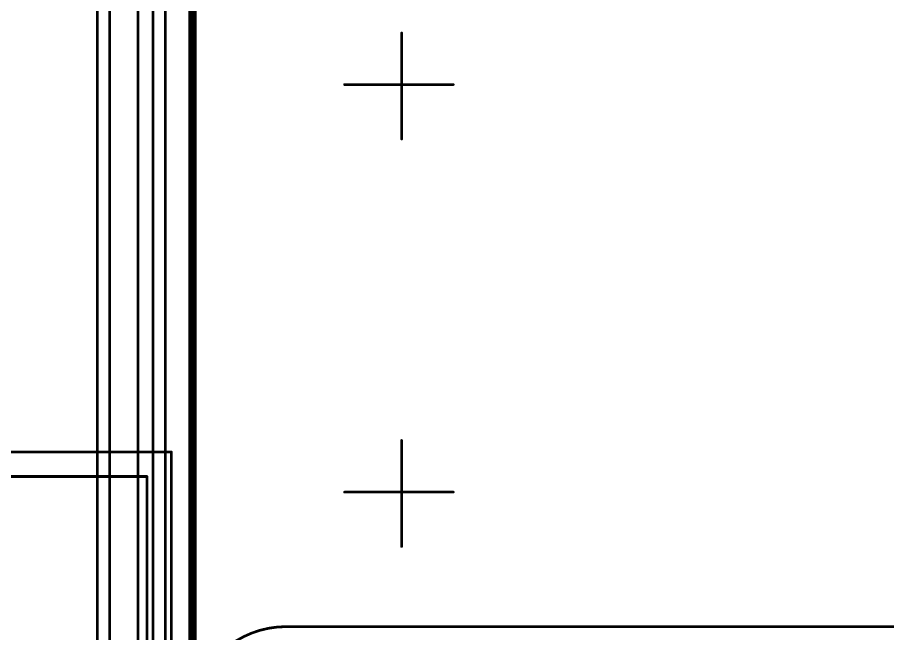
# Model space of a CAD drawing. Header units: millimetres. Extents: x 13 to 259, y -2 to 326.
# Drawn here: x 61.36 to 93.39, y 82.09 to 104.77 of the extents above; entities that cross this region are included whole.
import ezdxf

# ---------------------------------------------------------------- set-up
doc = ezdxf.new("R2010")
doc.units = ezdxf.units.MM
for name, color, linetype in [('Mechanical14', 56, 'Continuous'), ('Mechanical2', 216, 'Continuous'), ('Mechanical34', 56, 'Continuous'), ('Mechanical9', 56, 'Continuous')]:
    doc.layers.add(name, color=color, linetype=linetype)

msp = doc.modelspace()

# ---------------------------------------------------------------- linework, layer by layer
at = {"layer": 'Mechanical14', "const_width": 0.3}
msp.add_lwpolyline([(67.8, 71.1), (67.8, 132.1)], dxfattribs=at)
at = {"layer": 'Mechanical2', "const_width": 0.1}
for points in [[(67.8, 71.1), (67.8, 132.1)], [(64.303, 72.346), (64.303, 130.796)], [(64.753, 72.346), (64.753, 130.796)], [(66.353, 72.346), (66.353, 130.796)], [(66.803, 75.571), (66.803, 127.571)], [(75.5, 102.3), (75.5, 104.2)], [(73.4, 102.3), (77.4, 102.3)], [(75.5, 100.3), (75.5, 102.3)], [(75.5, 87.3), (75.5, 89.2)], [(73.4, 87.3), (77.4, 87.3)], [(75.5, 85.3), (75.5, 87.3)]]:
    msp.add_lwpolyline(points, dxfattribs=at)
at = {"layer": 'Mechanical2', "const_width": 0.05}
for points in [[(75.475, 104.2, 1), (75.525, 104.2, 1)], [(73.375, 102.3, 1), (73.425, 102.3, 1)], [(75.475, 102.3, 1), (75.525, 102.3, 1)], [(75.475, 102.3, 1), (75.525, 102.3, 1)], [(77.375, 102.3, 1), (77.425, 102.3, 1)], [(75.475, 100.3, 1), (75.525, 100.3, 1)], [(75.475, 89.2, 1), (75.525, 89.2, 1)], [(73.375, 87.3, 1), (73.425, 87.3, 1)], [(75.475, 87.3, 1), (75.525, 87.3, 1)], [(75.475, 87.3, 1), (75.525, 87.3, 1)], [(77.375, 87.3, 1), (77.425, 87.3, 1)], [(75.475, 85.3, 1), (75.525, 85.3, 1)]]:
    msp.add_lwpolyline(points, format="xyb", close=True, dxfattribs=at)
at = {"layer": 'Mechanical34', "const_width": 0.1}
for points in [[(55.509, 88.775), (67.025, 88.775)], [(67.025, 69.12), (67.025, 88.775)], [(54.601, 87.875), (66.125, 87.875)], [(66.125, 71.425), (66.125, 87.875)], [(71.25, 82.35), (94.25, 82.35)]]:
    msp.add_lwpolyline(points, dxfattribs=at)
at = {"layer": 'Mechanical34', "const_width": 0.05}
for points in [[(67, 88.775, 1), (67.05, 88.775, 1)], [(67, 88.775, 1), (67.05, 88.775, 1)], [(66.1, 87.875, 1), (66.15, 87.875, 1)], [(66.1, 87.875, 1), (66.15, 87.875, 1)], [(71.225, 82.35, 1), (71.275, 82.35, 1)], [(71.225, 82.35, 1), (71.275, 82.35, 1)]]:
    msp.add_lwpolyline(points, format="xyb", close=True, dxfattribs=at)
at = {"layer": 'Mechanical34', "const_width": 0.1}
msp.add_lwpolyline([(67.75, 78.85, -0.414214), (71.25, 82.35)], format="xyb", dxfattribs=at)
at = {"layer": 'Mechanical9', "const_width": 0.1}
for points in [[(65.8, 70.1), (65.8, 133.1)], [(67.8, 71.1), (67.8, 132.1)]]:
    msp.add_lwpolyline(points, dxfattribs=at)

doc.saveas('drawing.dxf')
